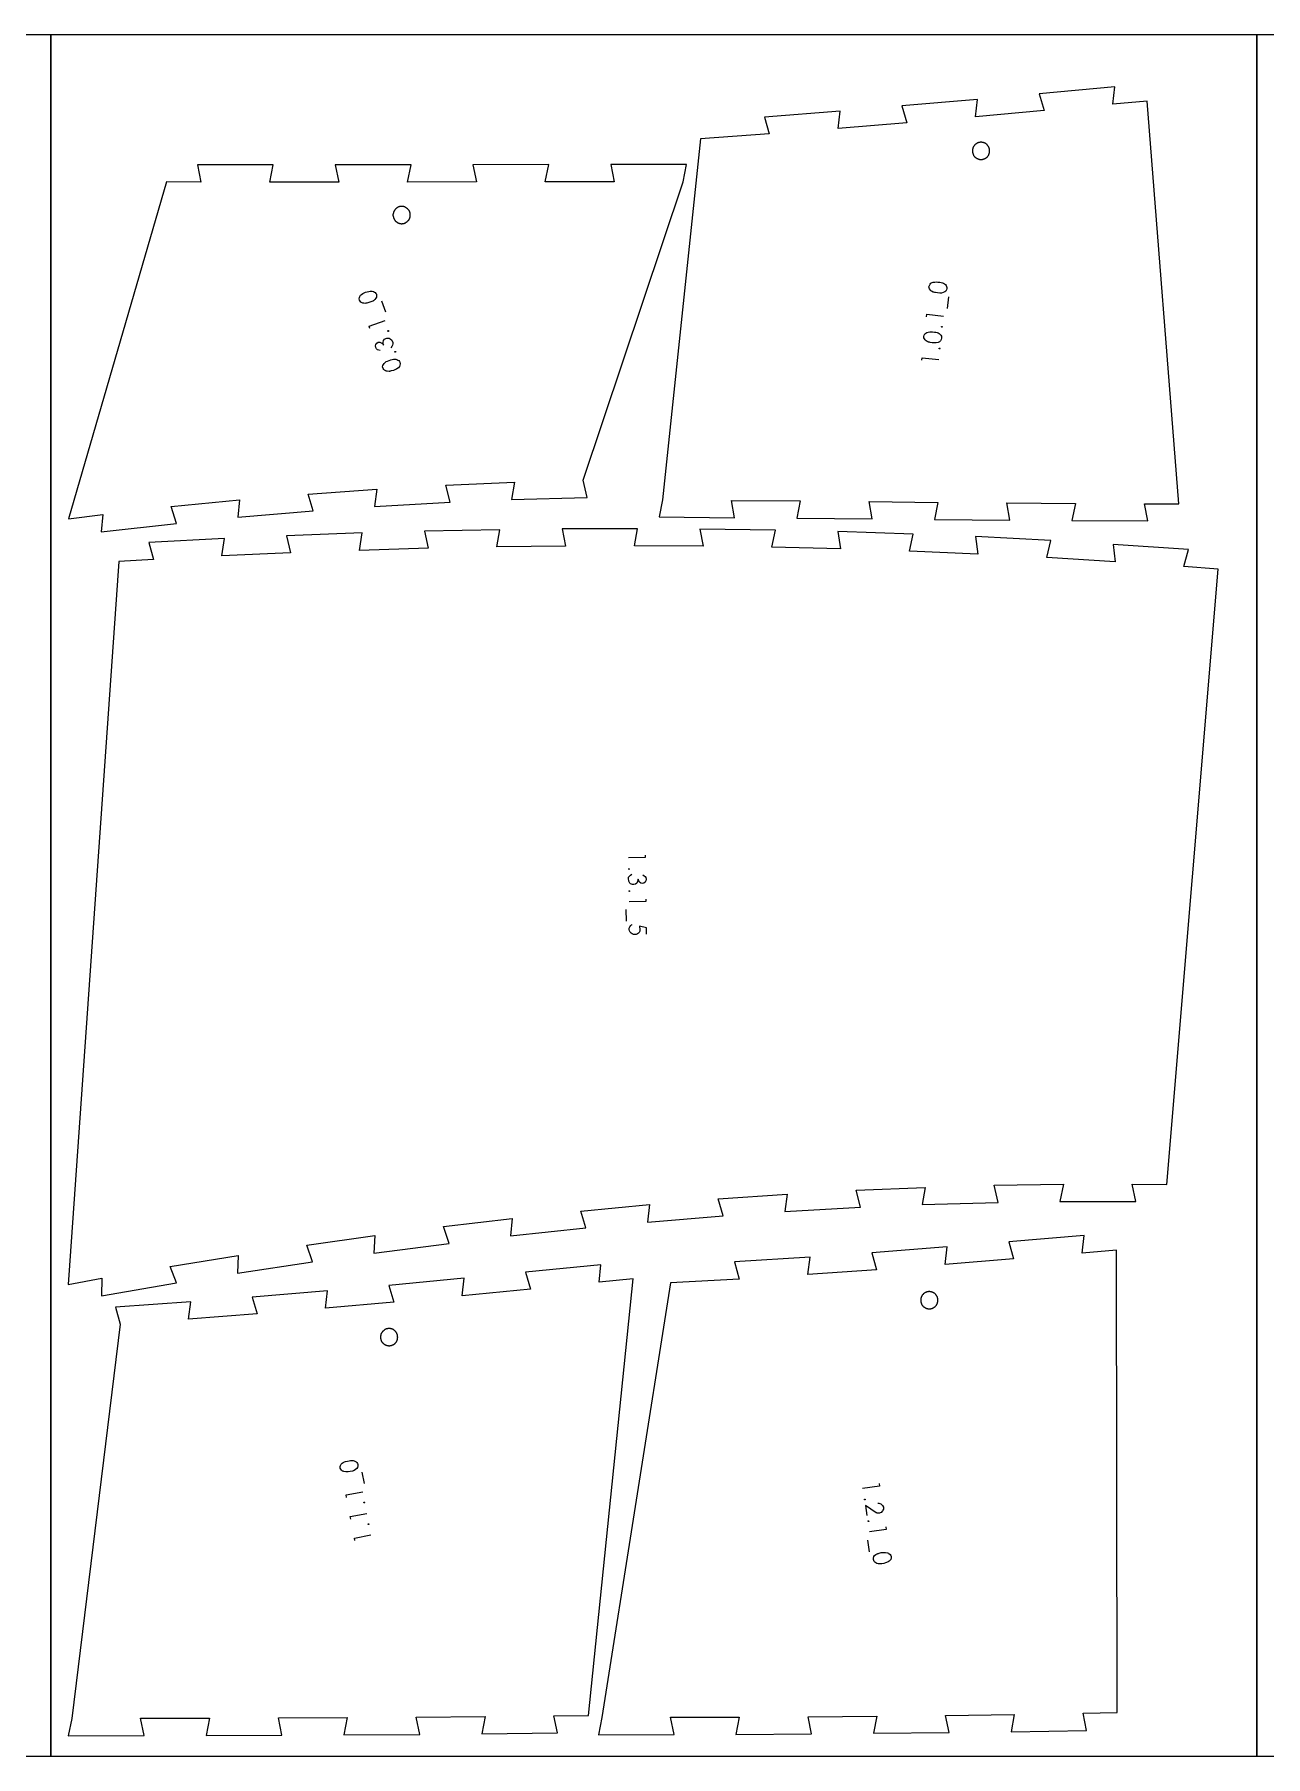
# Model space of a CAD drawing. Header units: millimetres. Extents: x 0 to 7990, y -2108 to -1000.
# Drawn here: x 1390 to 2105, y -2000 to -1000 of the extents above; entities that cross this region are included whole.
import ezdxf

# ---------------------------------------------------------------- set-up
doc = ezdxf.new("R2010")
doc.units = ezdxf.units.MM
doc.header["$MEASUREMENT"] = 0
for name, color, linetype, true_color in [('Default', 18, 'Continuous', 0x000000), ('nest$l_engrave_text', 5, 'Continuous', 0x0000ff), ('nest$l_inner_cut', 3, 'Continuous', 0x00ff00), ('nest$l_outer_cut', 1, 'Continuous', 0xff0000)]:
    doc.layers.add(name, color=color, linetype=linetype, true_color=true_color)

msp = doc.modelspace()

# ---------------------------------------------------------------- linework, layer by layer
at = {"layer": 'Default'}
for points in [[(700, -2000), (700, -1000), (1400, -1000), (1400, -2000)], [(1400, -2000), (1400, -1000), (2100, -1000), (2100, -2000)], [(2100, -2000), (2100, -1000), (2800, -1000), (2800, -2000)]]:
    msp.add_lwpolyline(points, close=True, dxfattribs=at)
at = {"layer": 'nest$l_engrave_text'}
for points in [[(1589, -1152.5), (1588.7, -1153.2), (1588.1, -1153.9), (1587.3, -1154.6), (1587.2, -1154.7), (1587.1, -1154.7), (1586.8, -1154.9), (1586.4, -1155.1), (1585.2, -1155.5), (1584, -1155.9), (1583.5, -1156), (1583.2, -1156.1), (1582.9, -1156.1), (1582.8, -1156.1), (1582.2, -1156.2), (1581.6, -1156.1), (1581.1, -1156), (1580.7, -1155.9), (1580, -1155.5), (1579.5, -1154.9), (1579.2, -1154.3), (1579, -1153.5), (1579.1, -1152.7), (1579.3, -1152.1), (1579.8, -1151.4), (1580.3, -1151), (1581.1, -1150.5), (1581.8, -1150.1), (1582.7, -1149.7), (1583.7, -1149.4), (1584.5, -1149.2), (1585.3, -1149), (1585.9, -1149), (1586.6, -1149), (1587.3, -1149.3), (1587.9, -1149.6), (1588.3, -1149.9), (1588.7, -1150.4), (1589, -1150.9), (1589.1, -1151.7)], [(1919.4, -1149), (1918.8, -1149.5), (1918, -1149.9), (1917, -1150.2), (1916.9, -1150.2), (1916.7, -1150.2), (1916.3, -1150.2), (1915.9, -1150.2), (1914.7, -1150.1), (1913.4, -1149.9), (1913, -1149.8), (1912.6, -1149.7), (1912.4, -1149.7), (1912.2, -1149.6), (1911.1, -1149.1), (1910.7, -1148.8), (1910.5, -1148.5), (1910, -1147.8), (1909.8, -1147.2), (1909.7, -1146.5), (1909.9, -1145.7), (1910.3, -1145), (1910.8, -1144.5), (1911.6, -1144.1), (1912.2, -1143.9), (1913.1, -1143.8), (1913.8, -1143.7), (1914.9, -1143.8), (1915.9, -1143.9), (1916.7, -1144), (1917.5, -1144.3), (1918.1, -1144.5), (1918.7, -1144.8), (1919.2, -1145.3), (1919.6, -1145.8), (1919.9, -1146.3), (1920, -1146.9), (1920.1, -1147.5), (1919.9, -1148.3)], [(1917, -1169.7), (1917, -1169.5), (1917.2, -1169.5), (1917.4, -1169.5), (1917.4, -1169.7), (1917.3, -1169.9), (1917.2, -1169.9), (1917, -1169.8)], [(1595.6, -1172.3), (1595.6, -1172.1), (1595.7, -1172), (1595.9, -1172), (1596, -1172.2), (1596, -1172.3), (1595.9, -1172.4), (1595.7, -1172.4)], [(1916.3, -1177.9), (1915.8, -1178.4), (1915, -1178.8), (1913.9, -1179.1), (1913.8, -1179.1), (1913.6, -1179.1), (1913.3, -1179.1), (1912.9, -1179.1), (1911.6, -1179), (1910.4, -1178.8), (1909.9, -1178.7), (1909.6, -1178.6), (1909.3, -1178.6), (1909.2, -1178.5), (1908.6, -1178.3), (1908.1, -1178), (1907.7, -1177.6), (1907.4, -1177.4), (1907, -1176.7), (1906.8, -1176.1), (1906.7, -1175.4), (1906.9, -1174.6), (1907.3, -1173.9), (1907.8, -1173.4), (1908.5, -1173), (1909.2, -1172.8), (1910.1, -1172.7), (1910.8, -1172.6), (1911.8, -1172.7), (1912.8, -1172.8), (1913.6, -1172.9), (1914.5, -1173.1), (1915, -1173.3), (1915.6, -1173.7), (1916.2, -1174.2), (1916.6, -1174.7), (1916.9, -1175.2), (1917, -1175.8), (1917, -1176.4), (1916.8, -1177.2)], [(1602.6, -1192.1), (1602.3, -1192.8), (1601.8, -1193.5), (1600.9, -1194.1), (1600.9, -1194.2), (1600.7, -1194.3), (1600.4, -1194.4), (1600, -1194.6), (1598.8, -1195.1), (1597.6, -1195.4), (1597.2, -1195.5), (1596.8, -1195.6), (1596.5, -1195.7), (1596.4, -1195.7), (1595.2, -1195.6), (1594.7, -1195.5), (1594.4, -1195.4), (1593.6, -1195), (1593.2, -1194.5), (1592.8, -1193.9), (1592.6, -1193.1), (1592.7, -1192.3), (1593, -1191.7), (1593.5, -1191), (1594, -1190.5), (1594.7, -1190), (1595.4, -1189.7), (1596.3, -1189.3), (1597.3, -1188.9), (1598.1, -1188.7), (1598.9, -1188.6), (1599.5, -1188.5), (1600.2, -1188.6), (1600.9, -1188.8), (1601.5, -1189.1), (1602, -1189.4), (1602.4, -1189.9), (1602.6, -1190.4), (1602.7, -1191.2)], [(1599.7, -1184.4), (1599.7, -1184.2), (1599.9, -1184.1), (1600, -1184.1), (1600.2, -1184.2), (1600.1, -1184.4), (1600, -1184.5), (1599.8, -1184.5)], [(1915.6, -1182.4), (1915.7, -1182.2), (1915.9, -1182.2), (1916, -1182.2), (1916.1, -1182.4), (1916, -1182.6), (1915.8, -1182.6), (1915.7, -1182.5)], [(1735.8, -1484.6), (1735.7, -1484.8), (1735.5, -1484.9), (1735.4, -1484.8), (1735.3, -1484.6), (1735.4, -1484.5), (1735.5, -1484.4), (1735.7, -1484.5)], [(1736, -1497.4), (1735.9, -1497.5), (1735.8, -1497.6), (1735.6, -1497.6), (1735.5, -1497.4), (1735.6, -1497.2), (1735.8, -1497.2), (1735.9, -1497.2)], [(1578, -1832.1), (1577.6, -1832.7), (1576.9, -1833.3), (1576, -1833.9), (1575.9, -1833.9), (1575.7, -1834), (1575.4, -1834.1), (1575, -1834.2), (1573.8, -1834.5), (1572.6, -1834.7), (1572.1, -1834.7), (1571.7, -1834.7), (1571.5, -1834.7), (1571.3, -1834.7), (1570.1, -1834.5), (1569.7, -1834.3), (1569.3, -1834.2), (1568.7, -1833.7), (1568.3, -1833.1), (1568, -1832.5), (1568, -1831.6), (1568.1, -1830.9), (1568.5, -1830.3), (1569.1, -1829.7), (1569.6, -1829.3), (1570.4, -1828.9), (1571.1, -1828.6), (1572.2, -1828.4), (1573.1, -1828.2), (1574, -1828.1), (1574.8, -1828.1), (1575.4, -1828.1), (1576.1, -1828.2), (1576.8, -1828.6), (1577.3, -1828.9), (1577.7, -1829.3), (1578, -1829.9), (1578.2, -1830.4), (1578.2, -1831.2)], [(1581.7, -1852.5), (1581.7, -1852.3), (1581.9, -1852.3), (1582.1, -1852.3), (1582.2, -1852.4), (1582.1, -1852.6), (1582, -1852.7), (1581.8, -1852.7)], [(1872.7, -1850.7), (1872.7, -1850.9), (1872.5, -1851), (1872.3, -1851), (1872.2, -1850.8), (1872.3, -1850.6), (1872.4, -1850.5), (1872.6, -1850.6)], [(1584.2, -1865.1), (1584.2, -1864.9), (1584.3, -1864.8), (1584.5, -1864.8), (1584.6, -1865), (1584.6, -1865.2), (1584.4, -1865.2), (1584.2, -1865.2)], [(1874.7, -1863.3), (1874.7, -1863.5), (1874.5, -1863.6), (1874.3, -1863.6), (1874.2, -1863.4), (1874.3, -1863.2), (1874.4, -1863.1), (1874.6, -1863.2)], [(1877.7, -1883.9), (1878.1, -1883.3), (1878.8, -1882.7), (1879.7, -1882.2), (1879.8, -1882.2), (1880, -1882.1), (1880.3, -1882), (1880.8, -1881.9), (1882, -1881.6), (1883.2, -1881.5), (1883.7, -1881.5), (1884.1, -1881.5), (1884.3, -1881.5), (1884.5, -1881.5), (1885.7, -1881.7), (1886.1, -1881.9), (1886.4, -1882.1), (1887.1, -1882.6), (1887.5, -1883.2), (1887.7, -1883.9), (1887.7, -1884.7), (1887.5, -1885.5), (1887.2, -1886), (1886.5, -1886.6), (1886, -1887), (1885.1, -1887.4), (1884.4, -1887.6), (1883.4, -1887.8), (1882.4, -1888), (1881.6, -1888), (1880.8, -1888), (1880.2, -1888), (1879.5, -1887.8), (1878.8, -1887.5), (1878.3, -1887.1), (1877.9, -1886.7), (1877.6, -1886.1), (1877.5, -1885.5), (1877.5, -1884.8)]]:
    msp.add_lwpolyline(points, close=True, dxfattribs=at)
for points in [[(1594.4, -1161.3), (1592.2, -1154.9)], [(1920.5, -1159.2), (1921.3, -1152.4)], [(1585.2, -1170.7), (1584.7, -1169.4), (1594, -1166.2)], [(1908.2, -1163.9), (1908.4, -1162.4), (1918.1, -1163.5)], [(1591.2, -1183.6), (1590.3, -1183.3), (1589.7, -1183.1), (1589.1, -1182.5), (1588.7, -1181.8), (1588.5, -1180.9), (1588.7, -1180), (1589.2, -1179.2), (1590, -1178.7), (1590.9, -1178.6), (1591.8, -1179), (1592.5, -1179.5), (1593, -1180.4), (1592.9, -1178.9), (1593.1, -1177.8), (1593.6, -1177), (1594.4, -1176.5), (1595.1, -1176.4), (1595.8, -1176.3), (1596.4, -1176.4), (1597, -1176.7), (1597.9, -1177.6), (1598.5, -1178.8), (1598.6, -1179.7), (1598.4, -1180.5), (1598, -1181.2), (1597.3, -1181.9)], [(1905.5, -1189.2), (1905.7, -1187.8), (1915.4, -1188.8)], [(1745, -1476.6), (1745, -1478), (1735.2, -1478.2)], [(1743.6, -1488), (1744.4, -1488.5), (1744.9, -1489), (1745.3, -1489.6), (1745.5, -1490.5), (1745.3, -1491.4), (1744.9, -1492.2), (1744.2, -1492.8), (1743.3, -1493), (1742.4, -1492.8), (1741.7, -1492.2), (1741.2, -1491.4), (1740.9, -1490.5), (1740.6, -1491.9), (1740.1, -1492.9), (1739.3, -1493.5), (1738.4, -1493.7), (1737.7, -1493.7), (1737, -1493.5), (1736.5, -1493.2), (1736, -1492.8), (1735.4, -1491.7), (1735.2, -1490.2), (1735.3, -1489.4), (1735.8, -1488.7), (1736.4, -1488.2), (1737.3, -1487.7)], [(1733.7, -1508.2), (1733.9, -1515)], [(1745.4, -1502.1), (1745.4, -1503.5), (1735.6, -1503.7)], [(1745.8, -1522.4), (1745.7, -1518.7), (1741.6, -1517.8), (1741.7, -1518.4), (1741.9, -1519.3), (1741.9, -1520.1), (1741.8, -1520.8), (1741.5, -1521.4), (1741.1, -1521.9), (1740.5, -1522.3), (1739.7, -1522.6), (1739, -1522.7), (1738.2, -1522.6), (1737.5, -1522.3), (1736.8, -1521.9), (1736.2, -1521.3), (1735.8, -1520.6), (1735.6, -1519.7), (1735.7, -1518.9), (1736.1, -1518.1), (1736.6, -1517.4), (1737, -1517.1), (1737.4, -1516.9), (1737.5, -1516.9)], [(1582.1, -1841.4), (1580.8, -1834.8)], [(1571.6, -1849.5), (1571.4, -1848.1), (1581, -1846.3)], [(1880.7, -1841.5), (1880.9, -1842.9), (1871.2, -1844.4)], [(1574.1, -1862.1), (1573.8, -1860.6), (1583.4, -1858.8)], [(1880, -1852.8), (1880.5, -1852.9), (1881.2, -1853), (1881.7, -1853.3), (1882.2, -1853.6), (1882.8, -1854.3), (1883.2, -1855.2), (1883.2, -1855.8), (1883.2, -1856.3), (1883, -1856.9), (1882.7, -1857.4), (1881.9, -1858.2), (1881.4, -1858.5), (1881, -1858.6), (1880, -1858.6), (1879.7, -1858.6), (1879.5, -1858.5), (1879.1, -1858.4), (1872.8, -1854.2), (1873.7, -1860)], [(1884.7, -1866.7), (1884.9, -1868.1), (1875.2, -1869.6)], [(1576.5, -1874.6), (1576.2, -1873.2), (1585.8, -1871.3)], [(1874, -1874.4), (1875, -1881.1)]]:
    msp.add_lwpolyline(points, dxfattribs=at)
at = {"layer": 'nest$l_inner_cut'}
for points in [[(1940.4, -1062.6), (1940.3, -1062.6), (1940.1, -1062.6), (1939.9, -1062.6), (1939.7, -1062.6), (1939.6, -1062.6), (1939.4, -1062.6), (1939.2, -1062.7), (1939.1, -1062.7), (1938.9, -1062.7), (1938.7, -1062.8), (1938.5, -1062.8), (1938.4, -1062.9), (1938.2, -1062.9), (1938.1, -1063), (1937.9, -1063), (1937.7, -1063.1), (1937.6, -1063.2), (1937.4, -1063.3), (1937.3, -1063.4), (1937.1, -1063.5), (1937, -1063.6), (1936.9, -1063.7), (1936.7, -1063.8), (1936.6, -1063.9), (1936.5, -1064), (1936.3, -1064.1), (1936.2, -1064.2), (1936.1, -1064.4), (1936, -1064.5), (1935.9, -1064.7), (1935.8, -1064.8), (1935.7, -1064.9), (1935.6, -1065.1), (1935.5, -1065.2), (1935.4, -1065.4), (1935.4, -1065.5), (1935.3, -1065.7), (1935.2, -1065.9), (1935.2, -1066), (1935.1, -1066.2), (1935.1, -1066.4), (1935, -1066.5), (1935, -1066.7), (1935, -1066.9), (1934.9, -1067), (1934.9, -1067.2), (1934.9, -1067.4), (1934.9, -1067.6), (1934.9, -1067.7), (1934.9, -1067.9), (1934.9, -1068.1), (1935, -1068.3), (1935, -1068.4), (1935, -1068.6), (1935.1, -1068.8), (1935.1, -1068.9), (1935.1, -1069.1), (1935.2, -1069.3), (1935.3, -1069.4), (1935.3, -1069.6), (1935.4, -1069.8), (1935.5, -1069.9), (1935.6, -1070.1), (1935.6, -1070.2), (1935.7, -1070.4), (1935.8, -1070.5), (1935.9, -1070.6), (1936, -1070.8), (1936.2, -1070.9), (1936.3, -1071), (1936.4, -1071.2), (1936.5, -1071.3), (1936.6, -1071.4), (1936.8, -1071.5), (1936.9, -1071.6), (1937.1, -1071.7), (1937.2, -1071.8), (1937.3, -1071.9), (1937.5, -1072), (1937.7, -1072.1), (1937.8, -1072.1), (1938, -1072.2), (1938.1, -1072.3), (1938.3, -1072.3), (1938.5, -1072.4), (1938.6, -1072.4), (1938.8, -1072.5), (1939, -1072.5), (1939.1, -1072.6), (1939.3, -1072.6), (1939.5, -1072.6), (1939.7, -1072.6), (1939.8, -1072.6), (1940, -1072.6), (1940.2, -1072.6), (1940.3, -1072.6), (1940.5, -1072.6), (1940.7, -1072.6), (1940.9, -1072.5), (1941, -1072.5), (1941.2, -1072.4), (1941.4, -1072.4), (1941.5, -1072.3), (1941.7, -1072.3), (1941.9, -1072.2), (1942, -1072.2), (1942.2, -1072.1), (1942.3, -1072), (1942.5, -1071.9), (1942.6, -1071.8), (1942.8, -1071.7), (1942.9, -1071.6), (1943, -1071.5), (1943.2, -1071.4), (1943.3, -1071.3), (1943.4, -1071.2), (1943.6, -1071), (1943.7, -1070.9), (1943.8, -1070.8), (1943.9, -1070.6), (1944, -1070.5), (1944.1, -1070.4), (1944.2, -1070.2), (1944.3, -1070.1), (1944.4, -1069.9), (1944.4, -1069.8), (1944.5, -1069.6), (1944.6, -1069.4), (1944.6, -1069.3), (1944.7, -1069.1), (1944.7, -1068.9), (1944.8, -1068.8), (1944.8, -1068.6), (1944.8, -1068.4), (1944.9, -1068.3), (1944.9, -1068.1), (1944.9, -1067.9), (1944.9, -1067.7), (1944.9, -1067.6), (1944.9, -1067.4), (1944.9, -1067.2), (1944.9, -1067.1), (1944.9, -1066.9), (1944.8, -1066.7), (1944.8, -1066.5), (1944.8, -1066.4), (1944.7, -1066.2), (1944.7, -1066), (1944.6, -1065.9), (1944.5, -1065.7), (1944.5, -1065.6), (1944.4, -1065.4), (1944.3, -1065.2), (1944.2, -1065.1), (1944.1, -1064.9), (1944, -1064.8), (1943.9, -1064.7), (1943.8, -1064.5), (1943.7, -1064.4), (1943.6, -1064.3), (1943.5, -1064.1), (1943.4, -1064), (1943.2, -1063.9), (1943.1, -1063.8), (1943, -1063.7), (1942.8, -1063.6), (1942.7, -1063.5), (1942.6, -1063.4), (1942.4, -1063.3), (1942.3, -1063.2), (1942.1, -1063.1), (1941.9, -1063), (1941.8, -1063), (1941.6, -1062.9), (1941.5, -1062.9), (1941.3, -1062.8), (1941.1, -1062.8), (1941, -1062.7), (1940.8, -1062.7), (1940.6, -1062.7)], [(1602, -1100.1), (1601.8, -1100.2), (1601.7, -1100.3), (1601.5, -1100.3), (1601.4, -1100.4), (1601.2, -1100.5), (1601.1, -1100.6), (1600.9, -1100.7), (1600.8, -1100.8), (1600.6, -1100.9), (1600.5, -1101), (1600.4, -1101.1), (1600.2, -1101.2), (1600.1, -1101.3), (1600, -1101.4), (1599.9, -1101.6), (1599.8, -1101.7), (1599.7, -1101.8), (1599.6, -1102), (1599.5, -1102.1), (1599.4, -1102.3), (1599.3, -1102.4), (1599.2, -1102.6), (1599.1, -1102.7), (1599, -1102.9), (1599, -1103), (1598.9, -1103.2), (1598.9, -1103.4), (1598.8, -1103.5), (1598.8, -1103.7), (1598.7, -1103.9), (1598.7, -1104.1), (1598.7, -1104.2), (1598.7, -1104.4), (1598.6, -1104.6), (1598.6, -1104.7), (1598.6, -1104.9), (1598.6, -1105.1), (1598.7, -1105.3), (1598.7, -1105.4), (1598.7, -1105.6), (1598.7, -1105.8), (1598.8, -1105.9), (1598.8, -1106.1), (1598.8, -1106.3), (1598.9, -1106.4), (1599, -1106.6), (1599, -1106.8), (1599.1, -1106.9), (1599.2, -1107.1), (1599.2, -1107.2), (1599.3, -1107.4), (1599.4, -1107.5), (1599.5, -1107.7), (1599.6, -1107.8), (1599.7, -1108), (1599.8, -1108.1), (1599.9, -1108.2), (1600.1, -1108.4), (1600.2, -1108.5), (1600.3, -1108.6), (1600.4, -1108.7), (1600.6, -1108.8), (1600.7, -1108.9), (1600.9, -1109), (1601, -1109.1), (1601.2, -1109.2), (1601.3, -1109.3), (1601.5, -1109.4), (1601.6, -1109.4), (1601.8, -1109.5), (1601.9, -1109.6), (1602.1, -1109.6), (1602.3, -1109.7), (1602.4, -1109.7), (1602.6, -1109.8), (1602.8, -1109.8), (1603, -1109.8), (1603.1, -1109.8), (1603.3, -1109.9), (1603.5, -1109.9), (1603.6, -1109.9), (1603.8, -1109.9), (1604, -1109.9), (1604.2, -1109.8), (1604.3, -1109.8), (1604.5, -1109.8), (1604.7, -1109.8), (1604.8, -1109.7), (1605, -1109.7), (1605.2, -1109.6), (1605.3, -1109.6), (1605.5, -1109.5), (1605.7, -1109.4), (1605.8, -1109.4), (1606, -1109.3), (1606.1, -1109.2), (1606.3, -1109.1), (1606.4, -1109), (1606.6, -1108.9), (1606.7, -1108.8), (1606.8, -1108.7), (1607, -1108.6), (1607.1, -1108.5), (1607.2, -1108.3), (1607.3, -1108.2), (1607.5, -1108.1), (1607.6, -1108), (1607.7, -1107.8), (1607.8, -1107.7), (1607.9, -1107.5), (1608, -1107.4), (1608, -1107.2), (1608.1, -1107.1), (1608.2, -1106.9), (1608.3, -1106.8), (1608.3, -1106.6), (1608.4, -1106.4), (1608.4, -1106.3), (1608.5, -1106.1), (1608.5, -1105.9), (1608.6, -1105.8), (1608.6, -1105.6), (1608.6, -1105.4), (1608.6, -1105.2), (1608.6, -1105.1), (1608.6, -1104.9), (1608.6, -1104.7), (1608.6, -1104.6), (1608.6, -1104.4), (1608.6, -1104.2), (1608.6, -1104), (1608.5, -1103.9), (1608.5, -1103.7), (1608.5, -1103.5), (1608.4, -1103.4), (1608.4, -1103.2), (1608.3, -1103), (1608.2, -1102.9), (1608.2, -1102.7), (1608.1, -1102.6), (1608, -1102.4), (1607.9, -1102.3), (1607.8, -1102.1), (1607.7, -1102), (1607.6, -1101.8), (1607.5, -1101.7), (1607.4, -1101.6), (1607.3, -1101.4), (1607.2, -1101.3), (1607, -1101.2), (1606.9, -1101.1), (1606.8, -1101), (1606.6, -1100.9), (1606.5, -1100.8), (1606.3, -1100.7), (1606.2, -1100.6), (1606, -1100.5), (1605.9, -1100.4), (1605.7, -1100.3), (1605.6, -1100.3), (1605.4, -1100.2), (1605.2, -1100.1), (1605.1, -1100.1), (1604.9, -1100), (1604.7, -1100), (1604.6, -1100), (1604.4, -1099.9), (1604.2, -1099.9), (1604.1, -1099.9), (1603.9, -1099.9), (1603.7, -1099.9), (1603.5, -1099.9), (1603.4, -1099.9), (1603.2, -1099.9), (1603, -1099.9), (1602.9, -1099.9), (1602.7, -1100), (1602.5, -1100), (1602.3, -1100), (1602.2, -1100.1)], [(1910.7, -1740), (1910.8, -1739.9), (1911, -1739.9), (1911.2, -1739.9), (1911.3, -1739.8), (1911.5, -1739.8), (1911.7, -1739.7), (1911.8, -1739.6), (1912, -1739.6), (1912.1, -1739.5), (1912.3, -1739.4), (1912.4, -1739.3), (1912.6, -1739.2), (1912.7, -1739.1), (1912.9, -1739), (1913, -1738.9), (1913.1, -1738.8), (1913.3, -1738.7), (1913.4, -1738.6), (1913.5, -1738.5), (1913.6, -1738.3), (1913.7, -1738.2), (1913.9, -1738.1), (1914, -1737.9), (1914.1, -1737.8), (1914.1, -1737.6), (1914.2, -1737.5), (1914.3, -1737.3), (1914.4, -1737.2), (1914.5, -1737), (1914.5, -1736.9), (1914.6, -1736.7), (1914.6, -1736.5), (1914.7, -1736.4), (1914.7, -1736.2), (1914.8, -1736), (1914.8, -1735.9), (1914.8, -1735.7), (1914.9, -1735.5), (1914.9, -1735.3), (1914.9, -1735.2), (1914.9, -1735), (1914.9, -1734.8), (1914.9, -1734.6), (1914.8, -1734.5), (1914.8, -1734.3), (1914.8, -1734.1), (1914.8, -1734), (1914.7, -1733.8), (1914.7, -1733.6), (1914.6, -1733.5), (1914.6, -1733.3), (1914.5, -1733.1), (1914.4, -1733), (1914.4, -1732.8), (1914.3, -1732.7), (1914.2, -1732.5), (1914.1, -1732.4), (1914, -1732.2), (1913.9, -1732.1), (1913.8, -1731.9), (1913.7, -1731.8), (1913.6, -1731.7), (1913.5, -1731.5), (1913.3, -1731.4), (1913.2, -1731.3), (1913.1, -1731.2), (1912.9, -1731.1), (1912.8, -1731), (1912.7, -1730.9), (1912.5, -1730.8), (1912.4, -1730.7), (1912.2, -1730.6), (1912.1, -1730.5), (1911.9, -1730.5), (1911.7, -1730.4), (1911.6, -1730.3), (1911.4, -1730.3), (1911.2, -1730.2), (1911.1, -1730.2), (1910.9, -1730.1), (1910.7, -1730.1), (1910.6, -1730.1), (1910.4, -1730.1), (1910.2, -1730), (1910, -1730), (1909.9, -1730), (1909.7, -1730), (1909.5, -1730), (1909.4, -1730.1), (1909.2, -1730.1), (1909, -1730.1), (1908.8, -1730.1), (1908.7, -1730.2), (1908.5, -1730.2), (1908.3, -1730.3), (1908.2, -1730.3), (1908, -1730.4), (1907.8, -1730.5), (1907.7, -1730.5), (1907.5, -1730.6), (1907.4, -1730.7), (1907.2, -1730.8), (1907.1, -1730.9), (1906.9, -1731), (1906.8, -1731.1), (1906.7, -1731.2), (1906.5, -1731.3), (1906.4, -1731.4), (1906.3, -1731.6), (1906.2, -1731.7), (1906.1, -1731.8), (1905.9, -1731.9), (1905.8, -1732.1), (1905.7, -1732.2), (1905.6, -1732.4), (1905.6, -1732.5), (1905.5, -1732.7), (1905.4, -1732.8), (1905.3, -1733), (1905.2, -1733.1), (1905.2, -1733.3), (1905.1, -1733.5), (1905.1, -1733.6), (1905, -1733.8), (1905, -1734), (1905, -1734.1), (1904.9, -1734.3), (1904.9, -1734.5), (1904.9, -1734.7), (1904.9, -1734.8), (1904.9, -1735), (1904.9, -1735.2), (1904.9, -1735.3), (1904.9, -1735.5), (1904.9, -1735.7), (1904.9, -1735.9), (1905, -1736), (1905, -1736.2), (1905.1, -1736.4), (1905.1, -1736.5), (1905.2, -1736.7), (1905.2, -1736.9), (1905.3, -1737), (1905.4, -1737.2), (1905.4, -1737.3), (1905.5, -1737.5), (1905.6, -1737.6), (1905.7, -1737.8), (1905.8, -1737.9), (1905.9, -1738.1), (1906, -1738.2), (1906.1, -1738.3), (1906.2, -1738.5), (1906.4, -1738.6), (1906.5, -1738.7), (1906.6, -1738.8), (1906.7, -1738.9), (1906.9, -1739), (1907, -1739.1), (1907.2, -1739.2), (1907.3, -1739.3), (1907.5, -1739.4), (1907.6, -1739.5), (1907.8, -1739.6), (1907.9, -1739.6), (1908.1, -1739.7), (1908.3, -1739.8), (1908.4, -1739.8), (1908.6, -1739.9), (1908.8, -1739.9), (1908.9, -1739.9), (1909.1, -1740), (1909.3, -1740), (1909.4, -1740), (1909.6, -1740), (1909.8, -1740), (1910, -1740), (1910.1, -1740), (1910.3, -1740), (1910.5, -1740)], [(1595.4, -1751.6), (1595.2, -1751.6), (1595.1, -1751.6), (1594.9, -1751.7), (1594.7, -1751.7), (1594.6, -1751.8), (1594.4, -1751.9), (1594.2, -1751.9), (1594.1, -1752), (1593.9, -1752.1), (1593.8, -1752.2), (1593.6, -1752.3), (1593.5, -1752.4), (1593.4, -1752.5), (1593.2, -1752.6), (1593.1, -1752.7), (1593, -1752.8), (1592.8, -1752.9), (1592.7, -1753), (1592.6, -1753.2), (1592.5, -1753.3), (1592.4, -1753.4), (1592.3, -1753.6), (1592.2, -1753.7), (1592.1, -1753.9), (1592, -1754), (1591.9, -1754.2), (1591.8, -1754.3), (1591.8, -1754.5), (1591.7, -1754.6), (1591.6, -1754.8), (1591.6, -1755), (1591.5, -1755.1), (1591.5, -1755.3), (1591.5, -1755.5), (1591.4, -1755.6), (1591.4, -1755.8), (1591.4, -1756), (1591.4, -1756.2), (1591.4, -1756.3), (1591.4, -1756.5), (1591.4, -1756.7), (1591.4, -1756.9), (1591.4, -1757), (1591.4, -1757.2), (1591.4, -1757.4), (1591.5, -1757.5), (1591.5, -1757.7), (1591.6, -1757.9), (1591.6, -1758), (1591.7, -1758.2), (1591.7, -1758.4), (1591.8, -1758.5), (1591.9, -1758.7), (1592, -1758.8), (1592, -1759), (1592.1, -1759.1), (1592.2, -1759.3), (1592.3, -1759.4), (1592.4, -1759.6), (1592.5, -1759.7), (1592.7, -1759.8), (1592.8, -1760), (1592.9, -1760.1), (1593, -1760.2), (1593.2, -1760.3), (1593.3, -1760.4), (1593.4, -1760.5), (1593.6, -1760.6), (1593.7, -1760.7), (1593.9, -1760.8), (1594, -1760.9), (1594.2, -1761), (1594.3, -1761), (1594.5, -1761.1), (1594.7, -1761.2), (1594.8, -1761.2), (1595, -1761.3), (1595.2, -1761.3), (1595.3, -1761.4), (1595.5, -1761.4), (1595.7, -1761.4), (1595.8, -1761.4), (1596, -1761.5), (1596.2, -1761.5), (1596.4, -1761.5), (1596.5, -1761.5), (1596.7, -1761.5), (1596.9, -1761.4), (1597.1, -1761.4), (1597.2, -1761.4), (1597.4, -1761.4), (1597.6, -1761.3), (1597.7, -1761.3), (1597.9, -1761.2), (1598.1, -1761.2), (1598.2, -1761.1), (1598.4, -1761), (1598.5, -1761), (1598.7, -1760.9), (1598.8, -1760.8), (1599, -1760.7), (1599.1, -1760.6), (1599.3, -1760.5), (1599.4, -1760.4), (1599.6, -1760.3), (1599.7, -1760.2), (1599.8, -1760.1), (1599.9, -1759.9), (1600.1, -1759.8), (1600.2, -1759.7), (1600.3, -1759.6), (1600.4, -1759.4), (1600.5, -1759.3), (1600.6, -1759.1), (1600.7, -1759), (1600.8, -1758.8), (1600.8, -1758.7), (1600.9, -1758.5), (1601, -1758.4), (1601, -1758.2), (1601.1, -1758), (1601.2, -1757.9), (1601.2, -1757.7), (1601.2, -1757.5), (1601.3, -1757.4), (1601.3, -1757.2), (1601.3, -1757), (1601.3, -1756.8), (1601.3, -1756.7), (1601.4, -1756.5), (1601.4, -1756.3), (1601.3, -1756.2), (1601.3, -1756), (1601.3, -1755.8), (1601.3, -1755.6), (1601.3, -1755.5), (1601.2, -1755.3), (1601.2, -1755.1), (1601.1, -1755), (1601.1, -1754.8), (1601, -1754.6), (1600.9, -1754.5), (1600.9, -1754.3), (1600.8, -1754.2), (1600.7, -1754), (1600.6, -1753.9), (1600.5, -1753.7), (1600.4, -1753.6), (1600.3, -1753.4), (1600.2, -1753.3), (1600.1, -1753.2), (1600, -1753), (1599.9, -1752.9), (1599.7, -1752.8), (1599.6, -1752.7), (1599.5, -1752.6), (1599.3, -1752.5), (1599.2, -1752.4), (1599.1, -1752.3), (1598.9, -1752.2), (1598.8, -1752.1), (1598.6, -1752), (1598.5, -1751.9), (1598.3, -1751.9), (1598.1, -1751.8), (1598, -1751.7), (1597.8, -1751.7), (1597.6, -1751.6), (1597.5, -1751.6), (1597.3, -1751.6), (1597.1, -1751.5), (1597, -1751.5), (1596.8, -1751.5), (1596.6, -1751.5), (1596.4, -1751.5), (1596.3, -1751.5), (1596.1, -1751.5), (1595.9, -1751.5), (1595.7, -1751.5), (1595.6, -1751.5)]]:
    msp.add_lwpolyline(points, close=True, dxfattribs=at)
at = {"layer": 'nest$l_outer_cut'}
for points in [[(1755.1, -1270.3), (1753, -1280.2), (1796.9, -1280.6), (1795, -1270.6), (1835, -1270.9), (1832.9, -1280.9), (1876.8, -1281.3), (1874.9, -1271.3), (1914.9, -1271.7), (1912.8, -1281.6), (1956.7, -1282), (1954.8, -1272), (1994.8, -1272.3), (1992.7, -1282.3), (2036.7, -1282.5), (2034.7, -1272.5), (2054.7, -1272.6), (2036.4, -1038.7), (2016.4, -1040.5), (2017.5, -1030.4), (1973.7, -1034.4), (1976.6, -1044.2), (1936.7, -1047.8), (1937.8, -1037.7), (1894, -1041.5), (1896.8, -1051.3), (1856.9, -1054.6), (1858.2, -1044.5), (1814.3, -1048), (1817, -1057.8), (1777.1, -1060.7)], [(1767, -1085.6), (1769, -1075.6), (1725, -1075.5), (1727, -1085.5), (1687, -1085.5), (1689, -1075.5), (1645, -1075.7), (1647, -1085.6), (1607.1, -1085.7), (1609.1, -1075.7), (1565.1, -1075.8), (1567.1, -1085.8), (1527.1, -1085.8), (1529.1, -1075.8), (1485.2, -1075.7), (1487.1, -1085.7), (1467.1, -1085.6), (1410.3, -1281.2), (1430.1, -1278.7), (1429.3, -1288.9), (1472.9, -1284), (1469.8, -1274.2), (1509.6, -1270.3), (1508.5, -1280.4), (1552.2, -1276.7), (1549.4, -1266.9), (1589.3, -1264), (1587.8, -1274.1), (1631.7, -1271.6), (1629.2, -1261.7), (1669.1, -1260), (1667.4, -1270), (1711.3, -1268.8), (1709, -1258.8)], [(1410, -1725.8), (1429.7, -1722.3), (1429.5, -1732.5), (1472.9, -1725), (1469.2, -1715.5), (1508.8, -1709.1), (1508.3, -1719.3), (1551.9, -1712.7), (1548.5, -1703.1), (1588.1, -1697.5), (1587.4, -1707.7), (1631.2, -1702), (1627.9, -1692.3), (1667.7, -1687.6), (1666.8, -1697.7), (1710.6, -1693), (1707.6, -1683.3), (1747.5, -1679.5), (1746.3, -1689.7), (1790.3, -1686), (1787.4, -1676.2), (1827.4, -1673.4), (1826, -1683.5), (1870, -1681), (1867.5, -1671.2), (1907.5, -1669.5), (1905.8, -1679.5), (1949.9, -1678.3), (1947.6, -1668.3), (1987.7, -1667.7), (1985.7, -1677.7), (2029.8, -1677.7), (2027.7, -1667.7), (2047.8, -1667.9), (2077.5, -1310.5), (2057.6, -1309), (2060.3, -1299.1), (2016.5, -1296.1), (2017.8, -1306.2), (1978, -1303.8), (1980.5, -1293.9), (1936.6, -1291.6), (1938.1, -1301.7), (1898.3, -1300), (1900.6, -1290.1), (1856.7, -1288.7), (1858.4, -1298.7), (1818.5, -1297.8), (1820.6, -1287.8), (1776.7, -1287.2), (1778.6, -1297.2), (1738.7, -1297), (1740.6, -1287), (1696.7, -1287.1), (1698.8, -1297.1), (1658.9, -1297.6), (1660.6, -1287.6), (1616.8, -1288.5), (1619, -1298.4), (1579.1, -1299.6), (1580.7, -1289.5), (1536.8, -1291.1), (1539.2, -1301), (1499.3, -1302.8), (1500.8, -1292.7), (1456.9, -1295.1), (1459.5, -1304.9), (1439.5, -1306.1)], [(1719.8, -1977.3), (1717.8, -1987.3), (1761.7, -1987.2), (1759.7, -1977.2), (1799.6, -1977.1), (1797.6, -1987.1), (1841.5, -1986.8), (1839.5, -1976.9), (1879.4, -1976.5), (1877.5, -1986.5), (1921.4, -1986.1), (1919.3, -1976.1), (1959.2, -1975.5), (1957.3, -1985.6), (2001.2, -1984.8), (1999.1, -1974.9), (2019, -1974.5), (2018.5, -1705.9), (1998.6, -1707.6), (1999.7, -1697.5), (1956, -1701.2), (1958.8, -1711), (1919, -1714.3), (1920.3, -1704.1), (1876.5, -1707.5), (1879.2, -1717.3), (1839.4, -1720.1), (1840.8, -1710), (1796.9, -1712.8), (1799.6, -1722.7), (1759.7, -1725)], [(1412.1, -1977.9), (1410.1, -1987.9), (1454.1, -1987.8), (1452.1, -1977.8), (1492.1, -1977.7), (1490.1, -1987.7), (1534.1, -1987.6), (1532.1, -1977.6), (1572, -1977.4), (1570.1, -1987.4), (1614.1, -1987.1), (1612, -1977.1), (1652, -1976.8), (1650.1, -1986.8), (1694.1, -1986.3), (1692, -1976.3), (1712, -1976.1), (1738, -1722.6), (1718.2, -1724.6), (1719.2, -1714.5), (1675.5, -1718.8), (1678.5, -1728.6), (1638.8, -1732.4), (1639.9, -1722.3), (1596.2, -1726.4), (1599.1, -1736.1), (1559.4, -1739.7), (1560.6, -1729.5), (1516.9, -1733.2), (1519.7, -1743), (1480, -1746.1), (1481.3, -1736), (1437.5, -1739.1), (1440.2, -1749)]]:
    msp.add_lwpolyline(points, close=True, dxfattribs=at)

doc.saveas('drawing.dxf')
